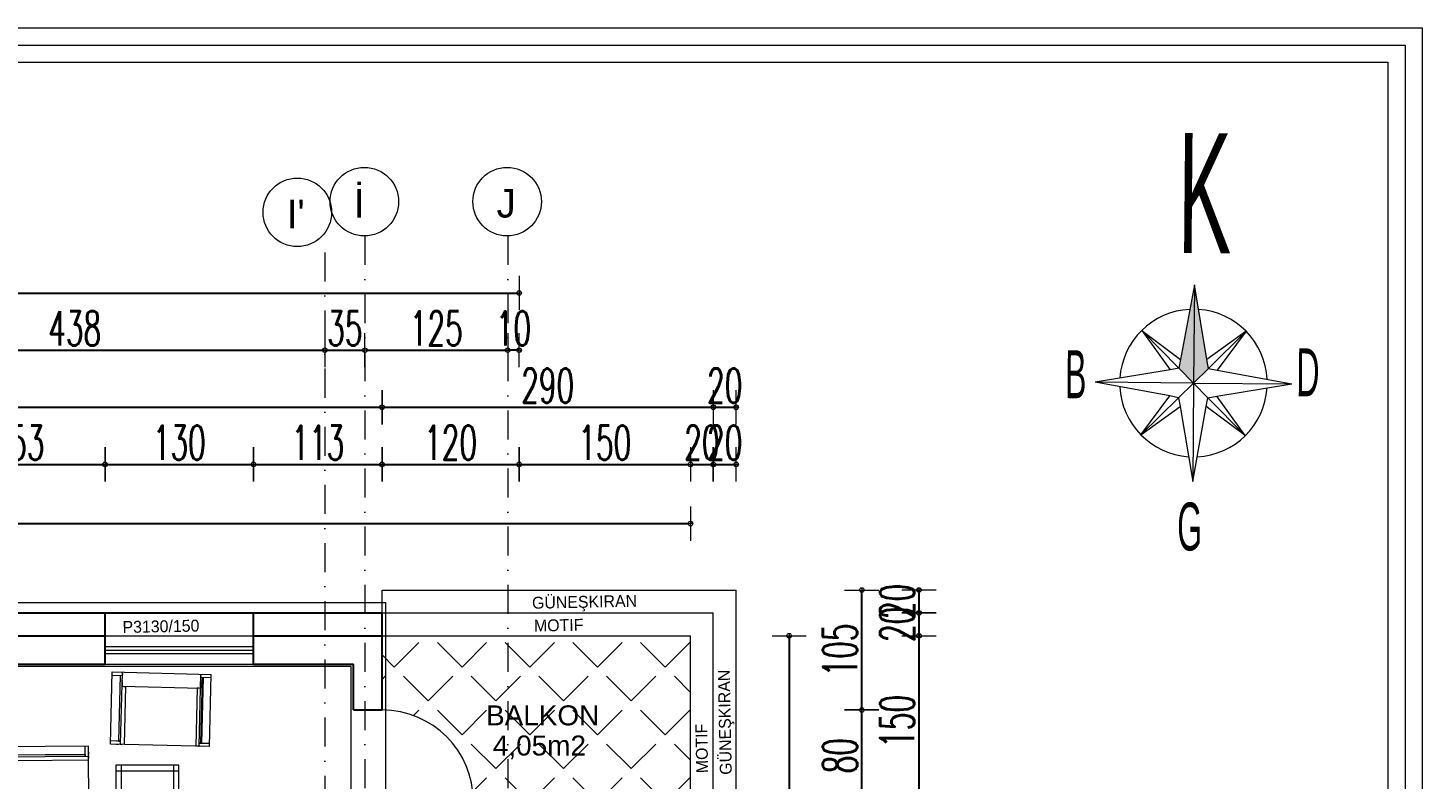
# Model space of a CAD drawing. Header units: millimetres. Extents: x -16104 to 67872, y -88009 to 12107.
# Drawn here: x 23420 to 24640, y 11449 to 12107 of the extents above; entities that cross this region are included whole.
import ezdxf

# ---------------------------------------------------------------- set-up
doc = ezdxf.new("R2010")
doc.units = ezdxf.units.MM
doc.linetypes.add('ACAD_ISO07W100', pattern=[3, 0, -3])
doc.linetypes.add('DASHDOTX2', pattern=[50.8, 25.4, -12.7, 0, -12.7])
doc.layers.get('0').update_dxf_attribs({"color": 241})
for name, color, linetype, lineweight in [('AKS', 1, 'ACAD_ISO07W100', 5), ('akslar', 144, 'Continuous', 20), ('bacas', 11, 'Continuous', 5), ('balkon', 6, 'Continuous', 5), ('c05', 32, 'Continuous', 13), ('duvar', 123, 'Continuous', 25), ('emsal&kolon', 1, 'Continuous', 5), ('kapı', 3, 'Continuous', 5), ('MEKAN ADI', 31, 'Continuous', 5), ('OLCU', 54, 'Continuous', 13), ('PAFTA ADI', 41, 'Continuous', 5), ('pencere', 5, 'Continuous', 5), ('POZ', 36, 'Continuous', 18), ('SıVA', 40, 'Continuous', 9), ('tefriş', 30, 'Continuous', 5), ('ÇİZGİ', 253, 'Continuous', 18), ('ÖLÇÜ', 252, 'Continuous', 20)]:
    doc.layers.add(name, color=color, linetype=linetype, lineweight=lineweight)
doc.styles.add('DIM', font='Txttw.shx', dxfattribs={"width": 0.6})
doc.styles.add('M2', font='stylu.ttf', dxfattribs={"height": 10})
doc.styles.add('MEKAN ADI', font='stylu.ttf', dxfattribs={"width": 0.5, "height": 25})
doc.dimstyles.new('50', dxfattribs={"dimscale": 0, "dimtxt": 30, "dimasz": 1, "dimexe": 0, "dimexo": 2, "dimgap": 4, "dimtad": 1, "dimdec": 0, "dimzin": 0, "dimdsep": 46, "dimtxsty": 'DIM', "dimblk1": 'DOT', "dimblk2": 'DOT', "dimsah": 1, "dimcen": 1.5, "dimdle": 3, "dimse1": 1, "dimse2": 1, "dimclrd": 256, "dimclre": 9, "dimclrt": 256, "dimadec": 0, "dimazin": 0, "dimtfac": 0.24, "dimtdec": 0, "dimtix": 1, "dimtmove": 2, "dimatfit": 3, "dimldrblk": 'DOT', "dimfxl": 0, "dimtolj": 1, "dimtzin": 15, "dimarcsym": 0})

# ---------------------------------------------------------------- blocks, each defined once
blk = doc.blocks.new('DOT')
for p, q in [((0, 15), (0, -15)), ((-2, 0), (0, 0)), ((2, 0), (0, 0))]:
    blk.add_line(p, q)
blk.add_circle((0, 0), 2)
blk = doc.blocks.new('*D4987')
at = {"layer": 'Defpoints', "color": 0, "transparency": 16777216}
for p in [(23617.3, 11725), (23487.3, 11675), (23617.3, 11675)]:
    blk.add_point(p, dxfattribs=at)
at = {"layer": 'OLCU', "lineweight": -2, "transparency": 16777216}
blk.add_line((23488.3, 11725), (23616.3, 11725), dxfattribs=at)
at = {"layer": 'OLCU', "lineweight": -2, "transparency": 16777216, "rotation": 180}
blk.add_blockref('DOT', (23487.3, 11725), dxfattribs=at)
at = {"layer": 'OLCU', "lineweight": -2, "transparency": 16777216}
blk.add_blockref('DOT', (23617.3, 11725), dxfattribs=at)
at = {"layer": 'OLCU', "transparency": 16777216, "insert": (23552.3, 11744), "char_height": 30, "attachment_point": 5, "style": 'DIM'}
blk.add_mtext('\\A1;130', dxfattribs=at)
blk = doc.blocks.new('*D4988')
at = {"layer": 'Defpoints', "color": 0, "transparency": 16777216}
for p in [(23729.8, 11725), (23617.3, 11675), (23729.8, 11675)]:
    blk.add_point(p, dxfattribs=at)
at = {"layer": 'OLCU', "lineweight": -2, "transparency": 16777216}
blk.add_line((23618.3, 11725), (23728.8, 11725), dxfattribs=at)
at = {"layer": 'OLCU', "lineweight": -2, "transparency": 16777216, "rotation": 180}
blk.add_blockref('DOT', (23617.3, 11725), dxfattribs=at)
at = {"layer": 'OLCU', "lineweight": -2, "transparency": 16777216}
blk.add_blockref('DOT', (23729.8, 11725), dxfattribs=at)
at = {"layer": 'OLCU', "transparency": 16777216, "insert": (23673.6, 11744), "char_height": 30, "attachment_point": 5, "style": 'DIM'}
blk.add_mtext('\\A1;113', dxfattribs=at)
blk = doc.blocks.new('*D4989')
at = {"layer": 'Defpoints', "color": 0, "transparency": 16777216}
for p in [(21919.8, 11775), (23729.8, 11775), (23729.8, 11740)]:
    blk.add_point(p, dxfattribs=at)
at = {"layer": 'OLCU', "lineweight": -2, "transparency": 16777216}
blk.add_line((21920.8, 11775), (23728.8, 11775), dxfattribs=at)
at = {"layer": 'OLCU', "lineweight": -2, "transparency": 16777216, "rotation": 180}
blk.add_blockref('DOT', (21919.8, 11775), dxfattribs=at)
at = {"layer": 'OLCU', "lineweight": -2, "transparency": 16777216}
blk.add_blockref('DOT', (23729.8, 11775), dxfattribs=at)
at = {"layer": 'OLCU', "transparency": 16777216, "insert": (22824.8, 11794), "char_height": 30, "attachment_point": 5, "style": 'DIM'}
blk.add_mtext('\\A1;1810', dxfattribs=at)
blk = doc.blocks.new('*D4996')
at = {"layer": 'Defpoints', "color": 0, "transparency": 16777216}
for p in [(23241.8, 11825), (23679.7, 11825), (23679.7, 11825)]:
    blk.add_point(p, dxfattribs=at)
at = {"layer": 'OLCU', "lineweight": -2, "transparency": 16777216}
blk.add_line((23242.8, 11825), (23678.7, 11825), dxfattribs=at)
at = {"layer": 'OLCU', "lineweight": -2, "transparency": 16777216, "rotation": 180}
blk.add_blockref('DOT', (23241.8, 11825), dxfattribs=at)
at = {"layer": 'OLCU', "lineweight": -2, "transparency": 16777216}
blk.add_blockref('DOT', (23679.7, 11825), dxfattribs=at)
at = {"layer": 'OLCU', "transparency": 16777216, "insert": (23460.7, 11844), "char_height": 30, "attachment_point": 5, "style": 'DIM'}
blk.add_mtext('\\A1;438', dxfattribs=at)
blk = doc.blocks.new('*D4997')
at = {"layer": 'Defpoints', "color": 0, "transparency": 16777216}
for p in [(23714.8, 11825), (23839.8, 11825), (23839.8, 11825)]:
    blk.add_point(p, dxfattribs=at)
at = {"layer": 'OLCU', "lineweight": -2, "transparency": 16777216}
blk.add_line((23715.8, 11825), (23838.8, 11825), dxfattribs=at)
at = {"layer": 'OLCU', "lineweight": -2, "transparency": 16777216, "rotation": 180}
blk.add_blockref('DOT', (23714.8, 11825), dxfattribs=at)
at = {"layer": 'OLCU', "lineweight": -2, "transparency": 16777216}
blk.add_blockref('DOT', (23839.8, 11825), dxfattribs=at)
at = {"layer": 'OLCU', "transparency": 16777216, "insert": (23777.3, 11844), "char_height": 30, "attachment_point": 5, "style": 'DIM'}
blk.add_mtext('\\A1;125', dxfattribs=at)
blk = doc.blocks.new('*D4998')
at = {"layer": 'Defpoints', "color": 0, "transparency": 16777216}
for p in [(23839.8, 11825), (23849.8, 11790), (23839.8, 10742.8)]:
    blk.add_point(p, dxfattribs=at)
at = {"layer": 'OLCU', "lineweight": -2, "transparency": 16777216}
for p, q in [((23838.8, 11825), (23837.8, 11825)), ((23849.8, 11825), (23839.8, 11825)), ((23850.8, 11825), (23851.8, 11825))]:
    blk.add_line(p, q, dxfattribs=at)
blk.add_blockref('DOT', (23839.8, 11825), dxfattribs=at)
at = {"layer": 'OLCU', "lineweight": -2, "transparency": 16777216, "rotation": 180}
blk.add_blockref('DOT', (23849.8, 11825), dxfattribs=at)
at = {"layer": 'OLCU', "transparency": 16777216, "insert": (23844.8, 11844), "char_height": 30, "attachment_point": 5, "style": 'DIM'}
blk.add_mtext('\\A1;10', dxfattribs=at)
blk = doc.blocks.new('*D4999')
at = {"layer": 'Defpoints', "color": 0, "transparency": 16777216}
for p in [(23849.8, 11875), (21799.8, 11840), (23849.8, 11840)]:
    blk.add_point(p, dxfattribs=at)
at = {"layer": 'OLCU', "lineweight": -2, "transparency": 16777216}
blk.add_line((21800.8, 11875), (23848.8, 11875), dxfattribs=at)
at = {"layer": 'OLCU', "lineweight": -2, "transparency": 16777216, "rotation": 180}
blk.add_blockref('DOT', (21799.8, 11875), dxfattribs=at)
at = {"layer": 'OLCU', "lineweight": -2, "transparency": 16777216}
blk.add_blockref('DOT', (23849.8, 11875), dxfattribs=at)
at = {"layer": 'OLCU', "transparency": 16777216, "insert": (22824.8, 11894), "char_height": 30, "attachment_point": 5, "style": 'DIM'}
blk.add_mtext('\\A1;2050', dxfattribs=at)
blk = doc.blocks.new('*D5025')
at = {"layer": 'Defpoints', "color": 0, "transparency": 16777216}
for p in [(24099.8, 11510), (24149.8, 11510), (24099.8, 11430)]:
    blk.add_point(p, dxfattribs=at)
at = {"layer": 'OLCU', "lineweight": -2, "transparency": 16777216}
blk.add_line((24149.8, 11431), (24149.8, 11509), dxfattribs=at)
for p, rotation in [((24149.8, 11510), 90), ((24149.8, 11430), 270)]:
    blk.add_blockref('DOT', p, dxfattribs=dict(at, rotation=rotation))
at = {"layer": 'OLCU', "transparency": 16777216, "insert": (24130.8, 11470), "char_height": 30, "attachment_point": 5, "rotation": 90, "style": 'DIM'}
blk.add_mtext('\\A1;80', dxfattribs=at)
blk = doc.blocks.new('*D5026')
at = {"layer": 'Defpoints', "color": 0, "transparency": 16777216}
for p in [(24099.8, 11615), (24149.8, 11615), (24099.8, 11510)]:
    blk.add_point(p, dxfattribs=at)
at = {"layer": 'OLCU', "lineweight": -2, "transparency": 16777216}
blk.add_line((24149.8, 11511), (24149.8, 11614), dxfattribs=at)
for p, rotation in [((24149.8, 11615), 90), ((24149.8, 11510), 270)]:
    blk.add_blockref('DOT', p, dxfattribs=dict(at, rotation=rotation))
at = {"layer": 'OLCU', "transparency": 16777216, "insert": (24130.8, 11562.5), "char_height": 30, "attachment_point": 5, "rotation": 90, "style": 'DIM'}
blk.add_mtext('\\A1;105', dxfattribs=at)
blk = doc.blocks.new('*D5027')
at = {"layer": 'Defpoints', "color": 0, "transparency": 16777216}
for p in [(24099.8, 11615), (24099.8, 11595), (24199.8, 11595)]:
    blk.add_point(p, dxfattribs=at)
at = {"layer": 'OLCU', "lineweight": -2, "transparency": 16777216}
for p, q in [((24199.8, 11616), (24199.8, 11617)), ((24199.8, 11615), (24199.8, 11595)), ((24199.8, 11594), (24199.8, 11593))]:
    blk.add_line(p, q, dxfattribs=at)
for p, rotation in [((24199.8, 11615), 270), ((24199.8, 11595), 90)]:
    blk.add_blockref('DOT', p, dxfattribs=dict(at, rotation=rotation))
at = {"layer": 'OLCU', "transparency": 16777216, "insert": (24180.8, 11605), "char_height": 30, "attachment_point": 5, "rotation": 90, "style": 'DIM'}
blk.add_mtext('\\A1;20', dxfattribs=at)
blk = doc.blocks.new('*D5028')
at = {"layer": 'Defpoints', "color": 0, "transparency": 16777216}
for p in [(24101.2, 11575), (24099.8, 11425), (24199.8, 11425)]:
    blk.add_point(p, dxfattribs=at)
at = {"layer": 'OLCU', "lineweight": -2, "transparency": 16777216}
blk.add_line((24199.8, 11574), (24199.8, 11426), dxfattribs=at)
for p, rotation in [((24199.8, 11575), 90), ((24199.8, 11425), 270)]:
    blk.add_blockref('DOT', p, dxfattribs=dict(at, rotation=rotation))
at = {"layer": 'OLCU', "transparency": 16777216, "insert": (24180.8, 11500), "char_height": 30, "attachment_point": 5, "rotation": 90, "style": 'DIM'}
blk.add_mtext('\\A1;150', dxfattribs=at)
blk = doc.blocks.new('*D5051')
at = {"layer": 'Defpoints', "color": 0, "transparency": 16777216}
for p in [(23729.8, 11775), (24019.8, 11775), (24019.8, 11775)]:
    blk.add_point(p, dxfattribs=at)
at = {"layer": 'OLCU', "lineweight": -2, "transparency": 16777216}
blk.add_line((23730.8, 11775), (24018.8, 11775), dxfattribs=at)
at = {"layer": 'OLCU', "lineweight": -2, "transparency": 16777216, "rotation": 180}
blk.add_blockref('DOT', (23729.8, 11775), dxfattribs=at)
at = {"layer": 'OLCU', "lineweight": -2, "transparency": 16777216}
blk.add_blockref('DOT', (24019.8, 11775), dxfattribs=at)
at = {"layer": 'OLCU', "transparency": 16777216, "insert": (23874.8, 11794), "char_height": 30, "attachment_point": 5, "style": 'DIM'}
blk.add_mtext('\\A1;290', dxfattribs=at)
blk = doc.blocks.new('*D5052')
at = {"layer": 'Defpoints', "color": 0, "transparency": 16777216}
for p in [(24019.8, 11775), (24039.8, 11775), (24039.8, 11775)]:
    blk.add_point(p, dxfattribs=at)
at = {"layer": 'OLCU', "lineweight": -2, "transparency": 16777216}
for p, q in [((24018.8, 11775), (24017.8, 11775)), ((24019.8, 11775), (24039.8, 11775)), ((24040.8, 11775), (24041.8, 11775))]:
    blk.add_line(p, q, dxfattribs=at)
blk.add_blockref('DOT', (24019.8, 11775), dxfattribs=at)
at = {"layer": 'OLCU', "lineweight": -2, "transparency": 16777216, "rotation": 180}
blk.add_blockref('DOT', (24039.8, 11775), dxfattribs=at)
at = {"layer": 'OLCU', "transparency": 16777216, "insert": (24029.8, 11794), "char_height": 30, "attachment_point": 5, "style": 'DIM'}
blk.add_mtext('\\A1;20', dxfattribs=at)
blk = doc.blocks.new('*D5053')
at = {"layer": 'Defpoints', "color": 0, "transparency": 16777216}
for p in [(23729.8, 11725), (23849.8, 11725), (23849.8, 11725)]:
    blk.add_point(p, dxfattribs=at)
at = {"layer": 'OLCU', "lineweight": -2, "transparency": 16777216}
blk.add_line((23730.8, 11725), (23848.8, 11725), dxfattribs=at)
at = {"layer": 'OLCU', "lineweight": -2, "transparency": 16777216, "rotation": 180}
blk.add_blockref('DOT', (23729.8, 11725), dxfattribs=at)
at = {"layer": 'OLCU', "lineweight": -2, "transparency": 16777216}
blk.add_blockref('DOT', (23849.8, 11725), dxfattribs=at)
at = {"layer": 'OLCU', "transparency": 16777216, "insert": (23789.8, 11744), "char_height": 30, "attachment_point": 5, "style": 'DIM'}
blk.add_mtext('\\A1;120', dxfattribs=at)
blk = doc.blocks.new('*D5055')
at = {"layer": 'Defpoints', "color": 0, "transparency": 16777216}
for p in [(23334.8, 11725), (23487.3, 11725), (23487.3, 11725)]:
    blk.add_point(p, dxfattribs=at)
at = {"layer": 'OLCU', "lineweight": -2, "transparency": 16777216}
blk.add_line((23335.8, 11725), (23486.3, 11725), dxfattribs=at)
at = {"layer": 'OLCU', "lineweight": -2, "transparency": 16777216, "rotation": 180}
blk.add_blockref('DOT', (23334.8, 11725), dxfattribs=at)
at = {"layer": 'OLCU', "lineweight": -2, "transparency": 16777216}
blk.add_blockref('DOT', (23487.3, 11725), dxfattribs=at)
at = {"layer": 'OLCU', "transparency": 16777216, "insert": (23411.1, 11744), "char_height": 30, "attachment_point": 5, "style": 'DIM'}
blk.add_mtext('\\A1;153', dxfattribs=at)
blk = doc.blocks.new('NEWBLOCK4')
at = {"layer": 'bacas'}
for p, q in [((-0.851, 0.589), (-0.851, 2.087)), ((-0.093, 2.087), (-0.851, 2.087)), ((-0.821, 2.087), (-0.821, 1.997)), ((-0.121, 1.997), (-0.121, 2.087)), ((-0.093, 2.087), (-0.093, 0.589)), ((-0.093, 1.997), (-0.851, 1.997)), ((-0.841, 1.997), (-0.838, 1.997)), ((-0.833, 1.997), (-0.831, 1.997)), ((-0.821, 2.017), (-0.121, 2.017)), ((-0.121, 2.012), (-0.821, 2.012)), ((-0.796, 1.997), (-0.793, 1.997)), ((-0.788, 1.997), (-0.786, 1.997)), ((-0.781, 1.997), (-0.778, 1.997)), ((-0.773, 1.997), (-0.771, 1.997)), ((-0.768, 1.997), (-0.763, 1.997)), ((-0.761, 1.997), (-0.758, 1.997)), ((-0.756, 1.997), (-0.753, 1.997)), ((-0.751, 1.997), (-0.748, 1.997)), ((-0.746, 1.997), (-0.743, 1.997)), ((-0.741, 1.997), (-0.738, 1.997)), ((-0.736, 1.997), (-0.733, 1.997)), ((-0.731, 1.997), (-0.728, 1.997)), ((-0.726, 1.997), (-0.726, 0.679)), ((-0.726, 1.997), (-0.726, 1.994)), ((-0.726, 1.982), (-0.726, 1.967)), ((-0.726, 1.967), (-0.093, 1.967)), ((-0.121, 2.027), (-0.121, 2.034)), ((-0.121, 2.017), (-0.121, 2.002)), ((-0.121, 2.014), (-0.121, 2.012)), ((-0.093, 2.034), (-0.093, 2.014)), ((-0.093, 2.002), (-0.093, 1.982)), ((-0.093, 1.994), (-0.093, 1.997)), ((-0.851, 1.337), (-0.093, 1.337)), ((-0.093, 1.343), (-0.726, 1.343)), ((-0.093, 1.332), (-0.726, 1.332)), ((-0.093, 0.679), (-0.851, 0.679)), ((-0.841, 0.679), (-0.838, 0.679)), ((-0.833, 0.679), (-0.831, 0.679)), ((-0.821, 0.589), (-0.821, 0.679)), ((-0.121, 0.664), (-0.821, 0.664)), ((-0.821, 0.659), (-0.121, 0.659)), ((-0.796, 0.679), (-0.793, 0.679)), ((-0.788, 0.679), (-0.786, 0.679)), ((-0.781, 0.679), (-0.778, 0.679)), ((-0.773, 0.679), (-0.771, 0.679)), ((-0.768, 0.679), (-0.763, 0.679)), ((-0.761, 0.679), (-0.758, 0.679)), ((-0.756, 0.679), (-0.753, 0.679)), ((-0.751, 0.679), (-0.748, 0.679)), ((-0.746, 0.679), (-0.743, 0.679)), ((-0.741, 0.679), (-0.738, 0.679)), ((-0.736, 0.679), (-0.733, 0.679)), ((-0.731, 0.679), (-0.728, 0.679)), ((-0.726, 0.694), (-0.726, 0.709)), ((-0.726, 0.709), (-0.093, 0.709)), ((-0.726, 0.679), (-0.726, 0.682)), ((-0.121, 0.679), (-0.121, 0.589)), ((-0.121, 0.659), (-0.121, 0.674)), ((-0.121, 0.662), (-0.121, 0.664)), ((-0.121, 0.649), (-0.121, 0.642)), ((-0.093, 0.674), (-0.093, 0.694)), ((-0.093, 0.682), (-0.093, 0.679)), ((-0.093, 0.642), (-0.093, 0.662)), ((-0.093, 0.589), (-0.851, 0.589))]:
    blk.add_line(p, q, dxfattribs=at)
blk = doc.blocks.new('NEWBLOCK5')
at = {"layer": 'bacas'}
for p, q in [((1.47, -0.196), (0.373, -0.196)), ((0.373, -0.196), (0.373, -0.749)), ((0.423, -0.196), (0.423, -0.749)), ((1.42, -0.196), (1.42, -0.749)), ((1.47, -0.749), (1.47, -0.196)), ((0.373, -0.246), (1.47, -0.246)), ((1.47, -0.701), (0.373, -0.701)), ((0.373, -0.749), (1.47, -0.749))]:
    blk.add_line(p, q, dxfattribs=at)
blk = doc.blocks.new('tekli.')
at = {"layer": 'bacas'}
for p, q in [((43.4, 0), (-43.4, 0)), ((-43.4, 0), (-43.4, -63.2)), ((-38.2, 0), (-36.2, 0)), ((-34.9, 0), (-32.9, 0)), ((-34.2, 0), (-34.4, 0)), ((-34.4, 0), (-34.4, -63.2)), ((-31.4, -50.7), (-31.4, 0)), ((31.4, -50.7), (31.4, 0)), ((34.9, 0), (32.9, 0)), ((34.2, 0), (34.4, 0)), ((34.4, 0), (34.4, -63.2)), ((38.2, 0), (36.2, 0)), ((43.4, 0), (43.4, -63.2)), ((-34.4, -2.8), (-43.4, -2.8)), ((-37.4, -2.8), (-38.2, -2.8)), ((-36.4, -60.2), (-36.4, -2.8)), ((-36.4, -2.8), (-34.9, -2.8)), ((-36.2, -2.8), (-35.9, -2.8)), ((-35.9, -2.8), (-35.9, -60.2)), ((34.4, -2.8), (43.4, -2.8)), ((36.4, -2.8), (34.9, -2.8)), ((35.9, -2.8), (35.9, -60.2)), ((36.2, -2.8), (35.9, -2.8)), ((36.4, -60.2), (36.4, -2.8)), ((37.4, -2.8), (38.2, -2.8)), ((-43.4, -60.2), (-34.4, -60.2)), ((34.4, -50.7), (-34.4, -50.7)), ((-34.4, -50.7), (-34.2, -50.7)), ((-34.4, -51.2), (-34.4, -50.9)), ((-34.4, -51.7), (-34.4, -51.4)), ((-34.4, -52.2), (-34.4, -51.9)), ((-34.4, -52.7), (-34.4, -52.4)), ((-34.4, -53.2), (-34.4, -52.9)), ((-34.4, -53.7), (-34.4, -53.4)), ((-34.4, -54.2), (-34.4, -53.9)), ((-34.4, -54.9), (-34.4, -54.4)), ((-34.4, -55.4), (-34.4, -55.2)), ((-34.4, -56.2), (-34.4, -55.9)), ((-34.4, -56.9), (-34.4, -56.7)), ((-34.4, -57.7), (-34.4, -57.4)), ((-32.9, -50.7), (-31.4, -50.7)), ((32.9, -50.7), (31.4, -50.7)), ((34.4, -50.7), (34.2, -50.7)), ((34.4, -51.2), (34.4, -50.9)), ((34.4, -51.7), (34.4, -51.4)), ((34.4, -52.2), (34.4, -51.9)), ((34.4, -52.7), (34.4, -52.4)), ((34.4, -53.2), (34.4, -52.9)), ((34.4, -53.7), (34.4, -53.4)), ((34.4, -54.2), (34.4, -53.9)), ((34.4, -54.9), (34.4, -54.4)), ((34.4, -55.4), (34.4, -55.2)), ((34.4, -56.2), (34.4, -55.9)), ((34.4, -56.9), (34.4, -56.7)), ((34.4, -57.7), (34.4, -57.4)), ((43.4, -60.2), (34.4, -60.2)), ((-43.4, -63.2), (43.4, -63.2)), ((-34.4, -61.4), (-34.4, -61.2)), ((-34.4, -62.2), (-34.4, -61.9)), ((34.4, -61.4), (34.4, -61.2)), ((34.4, -62.2), (34.4, -61.9))]:
    blk.add_line(p, q, dxfattribs=at)
blk = doc.blocks.new('*D5087')
at = {"layer": 'Defpoints', "color": 0, "transparency": 16777216}
for p in [(21649.8, 11673.2), (23999.8, 11673.2), (23999.8, 11673.2)]:
    blk.add_point(p, dxfattribs=at)
at = {"layer": 'OLCU', "lineweight": -2, "transparency": 16777216}
blk.add_line((21650.8, 11673.2), (23998.8, 11673.2), dxfattribs=at)
at = {"layer": 'OLCU', "lineweight": -2, "transparency": 16777216, "rotation": 180}
blk.add_blockref('DOT', (21649.8, 11673.2), dxfattribs=at)
at = {"layer": 'OLCU', "lineweight": -2, "transparency": 16777216}
blk.add_blockref('DOT', (23999.8, 11673.2), dxfattribs=at)
at = {"layer": 'OLCU', "transparency": 16777216, "insert": (22824.8, 11692.2), "char_height": 30, "attachment_point": 5, "style": 'DIM'}
blk.add_mtext('\\A1;2350', dxfattribs=at)
blk = doc.blocks.new('*D5090')
at = {"layer": 'Defpoints', "color": 0, "transparency": 16777216}
for p in [(24086.2, 11575), (24086.2, 9465.5), (24086.2, 9465.5)]:
    blk.add_point(p, dxfattribs=at)
at = {"layer": 'OLCU', "lineweight": -2, "transparency": 16777216}
blk.add_line((24086.2, 11574), (24086.2, 9466.5), dxfattribs=at)
for p, rotation in [((24086.2, 11575), 90), ((24086.2, 9465.5), 270)]:
    blk.add_blockref('DOT', p, dxfattribs=dict(at, rotation=rotation))
at = {"layer": 'OLCU', "transparency": 16777216, "insert": (24067.2, 10520.3), "char_height": 30, "attachment_point": 5, "rotation": 90, "style": 'DIM'}
blk.add_mtext('\\A1;2110', dxfattribs=at)
blk = doc.blocks.new('*D5094')
at = {"layer": 'Defpoints', "color": 0, "transparency": 16777216}
for p in [(23849.8, 11725), (23999.8, 11725), (23999.8, 11725)]:
    blk.add_point(p, dxfattribs=at)
at = {"layer": 'OLCU', "lineweight": -2, "transparency": 16777216}
blk.add_line((23850.8, 11725), (23998.8, 11725), dxfattribs=at)
at = {"layer": 'OLCU', "lineweight": -2, "transparency": 16777216, "rotation": 180}
blk.add_blockref('DOT', (23849.8, 11725), dxfattribs=at)
at = {"layer": 'OLCU', "lineweight": -2, "transparency": 16777216}
blk.add_blockref('DOT', (23999.8, 11725), dxfattribs=at)
at = {"layer": 'OLCU', "transparency": 16777216, "insert": (23924.8, 11744), "char_height": 30, "attachment_point": 5, "style": 'DIM'}
blk.add_mtext('\\A1;150', dxfattribs=at)
blk = doc.blocks.new('*D5095')
at = {"layer": 'Defpoints', "color": 0, "transparency": 16777216}
for p in [(23999.8, 11725), (24019.8, 11725), (24019.8, 11725)]:
    blk.add_point(p, dxfattribs=at)
at = {"layer": 'OLCU', "lineweight": -2, "transparency": 16777216}
for p, q in [((23998.8, 11725), (23997.8, 11725)), ((23999.8, 11725), (24019.8, 11725)), ((24020.8, 11725), (24021.8, 11725))]:
    blk.add_line(p, q, dxfattribs=at)
blk.add_blockref('DOT', (23999.8, 11725), dxfattribs=at)
at = {"layer": 'OLCU', "lineweight": -2, "transparency": 16777216, "rotation": 180}
blk.add_blockref('DOT', (24019.8, 11725), dxfattribs=at)
at = {"layer": 'OLCU', "transparency": 16777216, "insert": (24009.8, 11744), "char_height": 30, "attachment_point": 5, "style": 'DIM'}
blk.add_mtext('\\A1;20', dxfattribs=at)
blk = doc.blocks.new('*D5096')
at = {"layer": 'Defpoints', "color": 0, "transparency": 16777216}
for p in [(24019.8, 11725), (24039.8, 11725), (24039.8, 11725)]:
    blk.add_point(p, dxfattribs=at)
at = {"layer": 'OLCU', "lineweight": -2, "transparency": 16777216}
for p, q in [((24018.8, 11725), (24017.8, 11725)), ((24019.8, 11725), (24039.8, 11725)), ((24040.8, 11725), (24041.8, 11725))]:
    blk.add_line(p, q, dxfattribs=at)
blk.add_blockref('DOT', (24019.8, 11725), dxfattribs=at)
at = {"layer": 'OLCU', "lineweight": -2, "transparency": 16777216, "rotation": 180}
blk.add_blockref('DOT', (24039.8, 11725), dxfattribs=at)
at = {"layer": 'OLCU', "transparency": 16777216, "insert": (24029.8, 11744), "char_height": 30, "attachment_point": 5, "style": 'DIM'}
blk.add_mtext('\\A1;20', dxfattribs=at)
blk = doc.blocks.new('*D5101')
at = {"layer": 'Defpoints', "color": 0, "transparency": 16777216}
for p in [(24099.8, 11595), (24099.8, 11575), (24199.8, 11575)]:
    blk.add_point(p, dxfattribs=at)
at = {"layer": 'OLCU', "lineweight": -2, "transparency": 16777216}
for p, q in [((24199.8, 11596), (24199.8, 11597)), ((24199.8, 11595), (24199.8, 11575)), ((24199.8, 11574), (24199.8, 11573))]:
    blk.add_line(p, q, dxfattribs=at)
for p, rotation in [((24199.8, 11595), 270), ((24199.8, 11575), 90)]:
    blk.add_blockref('DOT', p, dxfattribs=dict(at, rotation=rotation))
at = {"layer": 'OLCU', "transparency": 16777216, "insert": (24180.8, 11585), "char_height": 30, "attachment_point": 5, "rotation": 90, "style": 'DIM'}
blk.add_mtext('\\A1;20', dxfattribs=at)
blk = doc.blocks.new('*D5120')
at = {"layer": 'Defpoints', "color": 0, "transparency": 16777216}
for p in [(23679.7, 11825), (23714.8, 11825), (23714.8, 11825)]:
    blk.add_point(p, dxfattribs=at)
at = {"layer": 'OLCU', "lineweight": -2, "transparency": 16777216}
for p, q in [((23678.7, 11825), (23677.7, 11825)), ((23679.7, 11825), (23714.8, 11825)), ((23715.8, 11825), (23716.8, 11825))]:
    blk.add_line(p, q, dxfattribs=at)
blk.add_blockref('DOT', (23679.7, 11825), dxfattribs=at)
at = {"layer": 'OLCU', "lineweight": -2, "transparency": 16777216, "rotation": 180}
blk.add_blockref('DOT', (23714.8, 11825), dxfattribs=at)
at = {"layer": 'OLCU', "transparency": 16777216, "insert": (23697.2, 11844), "char_height": 30, "attachment_point": 5, "style": 'DIM'}
blk.add_mtext('\\A1;35', dxfattribs=at)

msp = doc.modelspace()

# ---------------------------------------------------------------- hatches: boundary and pattern name
at = {"layer": 'ÇİZGİ'}
h = msp.add_hatch(color=256, dxfattribs=at)
h.paths.add_polyline_path([(24440.2, 11796.2), (24453.3, 11809), (24452, 11816.8), (24441, 11882.3)])
h.paths.add_polyline_path([(24441, 11882.3), (24428.9, 11816.9), (24427.5, 11809.2), (24440.2, 11796.2)])
at = {"layer": 'ÖLÇÜ'}
h = msp.add_hatch(dxfattribs=at)
h.set_pattern_fill('ANGLE,_O', color=256, scale=6, angle=45)
h.set_pattern_definition([(45, (7204.273, 17059.605), (-29.63485, 29.63485), [30.48, -11.43]), (135, (7204.273, 17059.605), (-29.63485, -29.63485), [30.48, -11.43])])
h.paths.add_polyline_path([(23999.8, 11575), (23839.8, 11575), (23839.8, 11425), (23849.8, 11425), (23999.8, 11425)])
h.paths.add_polyline_path([(23839.8, 11575), (23729.8, 11575), (23729.8, 11510, -0.414214), (23809.8, 11430), (23729.8, 11430), (23729.8, 11425), (23839.8, 11425)])
h.paths.add_polyline_path([(23822.4, 11492.3), (23911.1, 11492.3), (23911.1, 11462.5), (23822.4, 11462.5)], flags=9)
h.paths.add_polyline_path([(23820.3, 11518.7), (23924.4, 11518.7), (23924.4, 11491.9), (23820.3, 11491.9)], flags=9)

# ---------------------------------------------------------------- linework, layer by layer
at = {"layer": 'AKS', "linetype": 'ByBlock'}
for centre in [(23655.6, 11945.7), (23714.3, 11955), (23839.3, 11955)]:
    msp.add_circle(centre, 30, dxfattribs=at)
at = {"layer": 'akslar', "linetype": 'DASHDOTX2'}
for p, q in [((23714.8, 11925), (23714.8, 9115.5)), ((23839.8, 11925), (23839.8, 9115.5)), ((23679.8, 11910.6), (23679.8, 9101.1))]:
    msp.add_line(p, q, dxfattribs=at)
at = {"layer": 'balkon'}
for p, q in [((23729.8, 11615), (24039.8, 11615)), ((23729.8, 11595), (23729.8, 11615)), ((24039.8, 11425), (24039.8, 11615)), ((23729.8, 11595), (24019.8, 11595)), ((24019.8, 11425), (24019.8, 11595)), ((23729.8, 11575), (23999.8, 11575)), ((23999.8, 11425), (23999.8, 11575))]:
    msp.add_line(p, q, dxfattribs=at)
at = {"layer": 'c05'}
for points in [[(24640.4, 8939.6), (24640.4, 8729.3), (21110.1, 8729.3), (21110.1, 12107.1), (24640.4, 12107.1), (24640.4, 10251)], [(24625.4, 8939.6), (24625.4, 8744.3), (21125.1, 8744.3), (21125.1, 12092.1), (24625.4, 12092.1), (24625.4, 10251)], [(24610.4, 8939.6), (24610.4, 8759.3), (21140.1, 8759.3), (21140.1, 12077.1), (24610.4, 12077.1), (24610.4, 10251)]]:
    msp.add_lwpolyline(points, dxfattribs=at)
at = {"layer": 'duvar'}
for p, q in [((22032.3, 11595), (23617.3, 11595)), ((23334.8, 11595), (23487.3, 11595)), ((23487.3, 11550), (23487.3, 11595)), ((23617.3, 11595), (23729.8, 11595)), ((23617.3, 11550), (23617.3, 11595)), ((23729.8, 11575), (23729.8, 11595)), ((23334.8, 11575), (23487.3, 11575)), ((23617.3, 11575), (23729.8, 11575)), ((23729.8, 11510), (23729.8, 11575)), ((23399.8, 11550), (23487.3, 11550)), ((23617.3, 11550), (23704.8, 11550)), ((23704.8, 11510), (23704.8, 11550)), ((23704.8, 11510), (23704.8, 11549)), ((23704.8, 11510), (23729.8, 11510))]:
    msp.add_line(p, q, dxfattribs=at)
at = {"layer": 'kapı'}
msp.add_arc((23729.8, 11430), 80, 0, 90, dxfattribs=at)
at = {"layer": 'pencere'}
for p, q in [((23487.3, 11575), (23617.3, 11575)), ((23487.3, 11575), (23617.3, 11575)), ((23487.3, 11565.5), (23617.3, 11565.5)), ((23487.3, 11562.5), (23617.3, 11562.5)), ((23487.3, 11559.5), (23617.3, 11559.5)), ((23487.3, 11550), (23617.3, 11550))]:
    msp.add_line(p, q, dxfattribs=at)
at = {"layer": 'SıVA'}
for points in [[(23389.8, 10217), (23389.8, 9702.5), (23254.8, 9702.5), (23254.8, 9442.5), (22472.8, 9442.5), (22472.8, 9612.5), (22252.8, 9612.5), (22252.8, 10467), (21790.8, 10467), (21790.8, 10981.7), (21620.8, 10981.7), (21620.8, 11434), (21910.8, 11434), (21910.8, 11604), (23732.8, 11604), (23732.8, 11434), (24022.8, 11434), (24022.8, 10981.7), (23852.8, 10981.7), (23852.8, 10487), (23692.8, 10487), (23692.8, 10217)], [(23401.8, 11548), (23401.8, 11151.7), (23494.8, 11151.7), (23702.8, 11151.7), (23702.8, 11430), (23702.8, 11510), (23702.8, 11548)]]:
    msp.add_lwpolyline(points, close=True, dxfattribs=at)
at = {"layer": 'ÇİZGİ'}
for p, q in [((24441, 11882.3), (24428.9, 11816.9)), ((24441, 11882.3), (24440.2, 11796.2)), ((24452, 11816.8), (24441, 11882.3)), ((24395, 11842.3), (24427.4, 11809.3)), ((24395, 11842.3), (24428.9, 11816.9)), ((24395, 11842.3), (24419.7, 11807.9)), ((24486.3, 11841.5), (24452, 11816.8)), ((24486.3, 11841.5), (24453.3, 11809)), ((24486.3, 11841.5), (24461, 11807.6)), ((24428.9, 11816.9), (24427.5, 11809.2)), ((24453.3, 11809), (24452, 11816.8)), ((24419.8, 11807.9), (24354.1, 11796.9)), ((24427.5, 11809.2), (24419.7, 11807.9)), ((24440.2, 11796.2), (24427.5, 11809.2)), ((24453.3, 11809), (24440.2, 11796.2)), ((24453.3, 11809), (24461, 11807.6)), ((24461, 11807.6), (24526.4, 11795.5)), ((24440.2, 11796.2), (24354.1, 11796.9)), ((24419.5, 11784.9), (24354.1, 11796.9)), ((24440.2, 11796.2), (24427.2, 11783.4)), ((24440.2, 11796.2), (24439.5, 11710.1)), ((24440.2, 11796.2), (24526.4, 11795.5)), ((24452.8, 11783.4), (24440.2, 11796.2)), ((24460.6, 11784.7), (24526.4, 11795.5)), ((24394.2, 11751), (24419.5, 11784.9)), ((24394.2, 11751), (24427.2, 11783.4)), ((24427.2, 11783.4), (24419.5, 11784.9)), ((24427.2, 11783.4), (24428.5, 11775.7)), ((24451.4, 11775.7), (24452.8, 11783.4)), ((24452.8, 11783.4), (24460.6, 11784.7)), ((24485.5, 11750.2), (24452.8, 11783.4)), ((24485.5, 11750.2), (24460.6, 11784.7)), ((24394.2, 11751), (24428.5, 11775.7)), ((24428.5, 11775.7), (24439.5, 11710.1)), ((24439.5, 11710.1), (24451.4, 11775.7)), ((24485.5, 11750.2), (24451.4, 11775.7))]:
    msp.add_line(p, q, dxfattribs=at)
for start, end in [(92.9042, 176.1457), (2.915, 86.135), (182.915, 266.135), (272.842, 356.2079)]:
    msp.add_arc((24440.2, 11796.2), 64.6, start, end, dxfattribs=at)

# ---------------------------------------------------------------- block references
at = {"layer": 'tefriş', "xscale": -1, "rotation": 178.5803692732854}
msp.add_blockref('tekli.', (23535.3, 11479.1), dxfattribs=at)
at = {"layer": 'tefriş', "yscale": 100, "zscale": 100}
for name, p, xscale, rotation in [('NEWBLOCK4', (23481.6, 11537.3), -99.99999999999491, 180.4047079229011), ('NEWBLOCK5', (23477, 11314.8), 100, 90)]:
    msp.add_blockref(name, p, dxfattribs=dict(at, xscale=xscale, rotation=rotation))

# ---------------------------------------------------------------- texts
at = {"layer": 'AKS', "char_height": 25, "width": 35.659, "attachment_point": 1}
for s, insert in [('{\\fComic Sans MS|b0|i0|c162|p66;İ}', (23705.1, 11966.1)), ('J', (23830.1, 11966.1)), ("\\pt0;I'", (23646.4, 11956.7))]:
    msp.add_mtext(s, dxfattribs=dict(at, insert=insert))
at = {"layer": 'emsal&kolon', "char_height": 17.5, "width": 1076.841}
for s, insert, attachment_point in [('{\\fArial|b0|i0|c162|p34;BALKON}', (23920, 11496.3), 9), ('{\\fArial|b0|i0|c162|p34;4,05m2}', (23826.8, 11466.9), 7)]:
    msp.add_mtext(s, dxfattribs=dict(at, insert=insert, attachment_point=attachment_point))
at = {"layer": 'MEKAN ADI', "style": 'MEKAN ADI', "width": 0.5}
for s, p in [('B', (24327.6, 11783)), ('D', (24530.1, 11784.7)), ('D', (24530.1, 11784.7)), ('G', (24425.8, 11649.7))]:
    msp.add_text(s, height=42, rotation=359.525, dxfattribs=at).set_placement(p)
at = {"layer": 'PAFTA ADI', "style": 'MEKAN ADI', "width": 0.5}
msp.add_text('K', height=105, rotation=359.525, dxfattribs=at).set_placement((24426.2, 11910.2))
at = {"layer": 'POZ', "style": 'M2', "flags": 4}
for tag, p, rotation in [('GÜNEŞKIRAN', (23861.2, 11598.6), 1.1392), ('P3130/150', (23502.7, 11577.4), 1.1392), ('MOTIF', (23862.9, 11578.6), 1.1392), ('GÜNEŞKIRAN', (24036, 11453.4), 91.1392), ('MOTIF', (24015.3, 11454.8), 91.1392)]:
    msp.add_attdef(tag, p, 'K1 80/210', height=10.4, rotation=rotation, dxfattribs=at)

# ---------------------------------------------------------------- dimensions: what is measured, and where the dimension line sits
at = {"layer": 'OLCU'}
for base, p1, p2, picture, middle in [((23849.8, 11875), (21799.8, 11840), (23849.8, 11840), '*D4999', (22824.8, 11894)), ((23679.7, 11825), (23241.8, 11825), (23679.7, 11825), '*D4996', (23460.7, 11844)), ((23714.8, 11825), (23679.7, 11825), (23714.8, 11825), '*D5120', (23697.2, 11844)), ((23839.8, 11825), (23714.8, 11825), (23839.8, 11825), '*D4997', (23777.3, 11844)), ((23839.8, 11825), (23849.8, 11790), (23839.8, 10742.8), '*D4998', (23844.8, 11844)), ((23729.8, 11775), (21919.8, 11775), (23729.8, 11740), '*D4989', (22824.8, 11794)), ((24019.8, 11775), (23729.8, 11775), (24019.8, 11775), '*D5051', (23874.8, 11794)), ((24039.8, 11775), (24019.8, 11775), (24039.8, 11775), '*D5052', (24029.8, 11794)), ((23487.3169726, 11725.0446397), (23334.8169726, 11725.0446397), (23487.3169726, 11725.0446397), '*D5055', (23411.0669726, 11744.0446397)), ((23617.3, 11725), (23487.3, 11675), (23617.3, 11675), '*D4987', (23552.3, 11744)), ((23729.8169726, 11725.0446397), (23617.3169726, 11675.0446397), (23729.8169726, 11675.0446397), '*D4988', (23673.5669726, 11744.0446397)), ((23849.8, 11725), (23729.8, 11725), (23849.8, 11725), '*D5053', (23789.8, 11744)), ((23999.8, 11725), (23849.8, 11725), (23999.8, 11725), '*D5094', (23924.8, 11744)), ((24019.8, 11725), (23999.8, 11725), (24019.8, 11725), '*D5095', (24009.8, 11744)), ((24039.8, 11725), (24019.8, 11725), (24039.8, 11725), '*D5096', (24029.8, 11744)), ((23999.8, 11673.2), (21649.8, 11673.2), (23999.8, 11673.2), '*D5087', (22824.8, 11692.2))]:
    dim = msp.add_linear_dim(base=base, p1=p1, p2=p2, dimstyle='50', override={"dimscale": 1}, dxfattribs=at)
    dim.commit()
    dim.dimension.update_dxf_attribs({"geometry": picture, "text_midpoint": middle})
for base, p1, p2, picture, middle in [((24199.8, 11595), (24099.8, 11615), (24099.8, 11595), '*D5027', (24180.8, 11605)), ((24149.8, 11615), (24099.8, 11510), (24099.8, 11615), '*D5026', (24130.8, 11562.5)), ((24199.8, 11575), (24099.8, 11595), (24099.8, 11575), '*D5101', (24180.8, 11585)), ((24199.8, 11425), (24101.2, 11575), (24099.8, 11425), '*D5028', (24180.8, 11500)), ((24149.8, 11510), (24099.8, 11430), (24099.8, 11510), '*D5025', (24130.8, 11470))]:
    dim = msp.add_linear_dim(base=base, p1=p1, p2=p2, angle=90, dimstyle='50', override={"dimscale": 1}, dxfattribs=at)
    dim.commit()
    dim.dimension.update_dxf_attribs({"geometry": picture, "text_midpoint": middle})
dim = msp.add_linear_dim(base=(24086.2, 9465.5), p1=(24086.2, 11575), p2=(24086.2, 9465.5), angle=90, text='2110', dimstyle='50', override={"dimscale": 1}, dxfattribs=at)
dim.commit()
dim.dimension.update_dxf_attribs({"geometry": '*D5090', "text_midpoint": (24067.2, 10520.3)})

doc.saveas('drawing.dxf')
